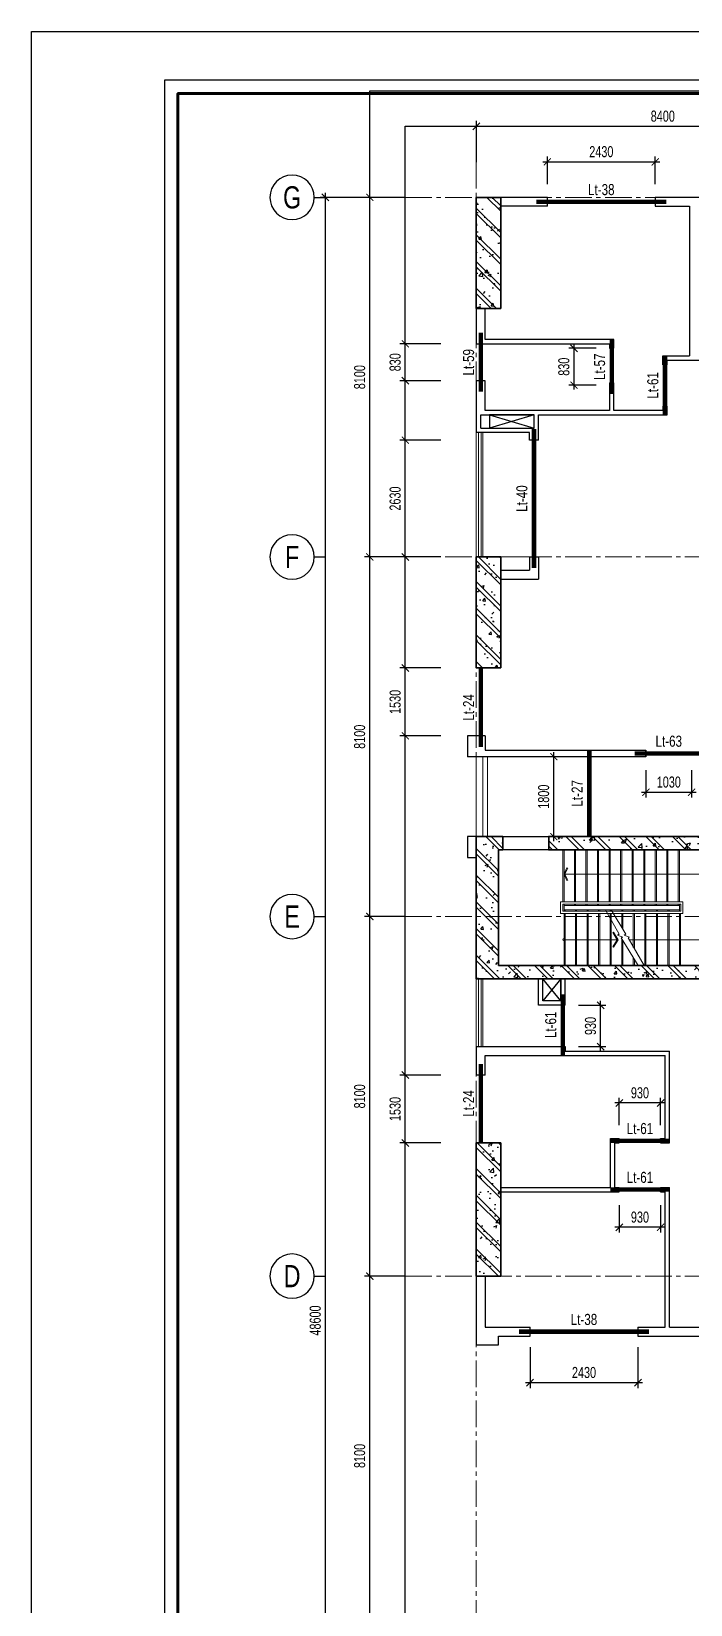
# Model space of a CAD drawing. Header units: millimetres. Extents: x 0 to 84100, y 0 to 158663.
# Drawn here: x 0 to 14846, y 63829 to 99263 of the extents above; entities that cross this region are included whole.
import ezdxf
from ezdxf.enums import TextEntityAlignment as Align

# ---------------------------------------------------------------- set-up
doc = ezdxf.new("R2010")
doc.units = ezdxf.units.MM
doc.header["$LTSCALE"] = 800
doc.header["$MEASUREMENT"] = 0
doc.linetypes.add('CENTER2', pattern=[1.125, 0.75, -0.125, 0.125, -0.125])
doc.linetypes.add('DASHED2', pattern=[0.375, 0.25, -0.125])
doc.layers.get('DEFPOINTS').update_dxf_attribs({"color": 87})
for name, color, linetype, lineweight in [('02.CDC.DIM', 1, 'Continuous', 20), ('A-Khuat', 8, 'DASHED2', 13), ('CDC.01.AXIS', 160, 'CENTER2', 13), ('CDC.09.COLUMN', 4, 'Continuous', 35), ('CDC.11.NOTE', 8, 'Continuous', 18)]:
    doc.layers.add(name, color=color, linetype=linetype, lineweight=lineweight)
for name, color, linetype in [('CDC-KHUNGTEN', 9, 'Continuous'), ('CDC.02.DIM', 1, 'Continuous'), ('CDC.03.BORDER', 3, 'Continuous'), ('CDC.06.TEXT', 2, 'Continuous'), ('CDC.10.HATCH', 9, 'Continuous'), ('KCS_LANH_TO', 3, 'Continuous'), ('new bloc sdfasdfk$0$KT-CTN', 3, 'Continuous')]:
    doc.layers.add(name, color=color, linetype=linetype)
doc.layers.add('CDC.15.NOPLOT', color=87, linetype='Continuous', plot=False)
doc.styles.add('BIGTEXT', font='arial.ttf', dxfattribs={"width": 0.8})
doc.styles.add('KCS_SMTEXT', font='arial.ttf', dxfattribs={"width": 0.7})
doc.dimstyles.new('KCS_DIM100', dxfattribs={"dimscale": 100, "dimtxt": 2.5, "dimasz": 1.6, "dimexe": 1.2, "dimexo": 0, "dimgap": 1, "dimtad": 1, "dimdec": 0, "dimzin": 0, "dimdsep": 46, "dimtxsty": 'KCS_SMTEXT', "dimblk": 'ARCHTICK', "dimcen": 0, "dimdle": 1, "dimclrd": 1, "dimclre": 1, "dimclrt": 2, "dimadec": 0, "dimazin": 0, "dimtfac": 1, "dimtdec": 0, "dimtix": 1, "dimtmove": 2, "dimatfit": 3, "dimfxl": 1, "dimtolj": 1, "dimtzin": 0, "dimarcsym": 0})
pattern_1 = [(50, (0, 0), (717.26, -62.752), [75, -825]), (355, (0, 0), (-138.751, 752.192), [60, -660]), (100.4514, (59.8, -5.2), (578.509, 689.44), [63.74, -701.142]), (46.1842, (0, 200), (1067.241, -165.519), [112.5, -1237.5]), (96.6356, (88.9, 186.2), (934.663, 974.118), [95.61, -1051.713]), (351.1842, (0, 200), (934.662, 974.119), [90, -990]), (21, (100, 150), (596.907, -402.619), [75, -825]), (226, (100, 150), (671.882, -365.54), [60, -660]), (71.4514, (149.74, 116.45), (840.223, 322.5305), [63.74, -701.142]), (67.5, (0, 0), (-155.9162, 294.3745), [0, -652, 0, -670, 0, -662.5]), (4.5, (0, 0), (283.351, 380.1032), [0, -382, 0, -637, 0, -252.5]), (327.5, (-223, 0), (533.8224, -22.5549), [0, -250, 0, -780, 0, -1035]), (317.5, (-323, 0), (583.186, 100.105), [0, -325, 0, -518, 0, -735]), (315, (0, 0), (300.5204, 300.5204), []), (315, (0, 122.5), (300.5204, 300.5204), [])]

# ---------------------------------------------------------------- blocks, each defined once
blk = doc.blocks.new('TRUC9-31')
at = {"layer": 'CDC.10.HATCH', "ltscale": 0.5}
h = blk.add_hatch(dxfattribs=at)
h.set_pattern_fill('BETONG', color=256, scale=100, style=0, pattern_type=2)
h.set_pattern_definition(pattern_1)
h.paths.add_polyline_path([(0, 46100), (550, 46100), (550, 48600), (0, 48600)])
h = blk.add_hatch(dxfattribs=at)
h.set_pattern_fill('BETONG', color=256, scale=100, style=0, pattern_type=2)
h.set_pattern_definition(pattern_1)
h.paths.add_polyline_path([(0, 38000), (550, 38000), (550, 40500), (0, 40500), (0, 38986)])
h = blk.add_hatch(dxfattribs=at)
h.set_pattern_fill('BETONG', color=256, scale=100, style=0, pattern_type=2)
h.set_pattern_definition(pattern_1)
h.paths.add_polyline_path([(1630, 33900), (5800, 33900), (5800, 31300), (500, 31300), (500, 33900), (600, 33900), (600, 34200), (0, 34200), (0, 31000), (6100, 31000), (6100, 34200), (1630, 34200)])
h = blk.add_hatch(dxfattribs=at)
h.set_pattern_fill('BETONG', color=256, scale=100, style=0, pattern_type=2)
h.set_pattern_definition(pattern_1)
h.paths.add_polyline_path([(0, 24300), (550, 24300), (550, 27300), (0, 27300), (0, 24786)])
at = {"layer": 'CDC.01.AXIS'}
for p, q in [((0, -1600), (0, 50200)), ((-1600, 48600), (58900, 48600)), ((-1600, 40500), (58900, 40500)), ((-1600, 32400), (58900, 32400)), ((-1600, 24300), (58900, 24300))]:
    blk.add_line(p, q, dxfattribs=at)
at = {"layer": 'CDC.03.BORDER'}
for p, q in [((600, 34200), (1630, 34200)), ((1630, 33900), (600, 33900))]:
    blk.add_line(p, q, dxfattribs=at)
at = {"layer": 'CDC.09.COLUMN'}
for points in [[(550, 46100), (550, 48600), (0, 48600), (0, 46100)], [(550, 38000), (550, 40500), (0, 40500), (0, 38000)], [(600, 33900), (600, 34200), (0, 34200), (0, 31000), (6100, 31000), (6100, 34200), (1630, 34200), (1630, 33900), (5800, 33900), (5800, 31300), (500, 31300), (500, 33900)], [(550, 24300), (550, 27300), (0, 27300), (0, 24300)]]:
    blk.add_lwpolyline(points, close=True, dxfattribs=at)
blk = doc.blocks.new('THANG N1')
at = {"layer": 'A-Khuat', "ltscale": 200}
for p, q in [((-3650, 2600), (-3650, 1430)), ((-3390, 2600), (-3390, 1430)), ((-3130, 2600), (-3130, 1430)), ((-2870, 2600), (-2870, 1430)), ((-2610, 2600), (-2610, 1430)), ((-2350, 2600), (-2350, 1430)), ((-2090, 2600), (-2090, 1430)), ((-1830, 2600), (-1830, 1430)), ((-1570, 2600), (-1570, 1430)), ((-1310, 2600), (-1310, 1430)), ((-1050, 2600), (-1050, 1430)), ((-1050, 2600), (200, 2600)), ((200, 2600), (200, 0)), ((-3600, 1220), (-3600, 1250)), ((-3600, 1220), (-3600, 1250)), ((-3600, 0), (-3600, 1170)), ((-3390, 1380), (-3390, 1350)), ((-3340, 1220), (-3340, 1250)), ((-3340, 0), (-3340, 1170)), ((-3130, 1380), (-3130, 1350)), ((-3080, 1220), (-3080, 1250)), ((-3080, 0), (-3080, 1170)), ((-2870, 1380), (-2870, 1350)), ((-2820, 1220), (-2820, 1250)), ((-2820, 0), (-2820, 1170)), ((-2610, 1380), (-2610, 1350)), ((-2560, 1220), (-2560, 1250)), ((-2560, 0), (-2560, 1170)), ((-2350, 1380), (-2350, 1350)), ((-2300, 1220), (-2300, 1250)), ((-2300, 814), (-2300, 1170)), ((-2090, 1380), (-2090, 1350)), ((-2040, 1220), (-2040, 1250)), ((-2040, 368), (-2040, 1170)), ((-1830, 1380), (-1830, 1350)), ((-1780, 1220), (-1780, 1250)), ((-1780, 0), (-1780, 1170)), ((-1570, 1380), (-1570, 1350)), ((-1520, 1220), (-1520, 1250)), ((-1520, 0), (-1520, 1170)), ((-1310, 1380), (-1310, 1350)), ((-1260, 1220), (-1260, 1250)), ((-1260, 0), (-1260, 1170)), ((-1050, 1380), (-1050, 1350)), ((-1050, 1380), (-1050, 1350)), ((-1000, 0), (-1000, 1170)), ((-2300, 0), (-2300, 565)), ((-2040, 0), (-2040, 135)), ((-1000, 0), (200, 0))]:
    blk.add_line(p, q, dxfattribs=at)
at = {"layer": 'CDC.11.NOTE', "ltscale": 2}
for p, q in [((-3625, 2600), (-3625, 1430)), ((-3365, 2600), (-3365, 1430)), ((-3105, 2600), (-3105, 1430)), ((-2845, 2600), (-2845, 1430)), ((-2585, 2600), (-2585, 1430)), ((-2325, 2600), (-2325, 1430)), ((-2065, 2600), (-2065, 1430)), ((-1805, 2600), (-1805, 1430)), ((-1545, 2600), (-1545, 1430)), ((-1285, 2600), (-1285, 1430)), ((-1025, 2600), (-1025, 1430)), ((-3625, 1380), (-3625, 1350)), ((-3625, 1220), (-3625, 1250)), ((-3625, 0), (-3625, 1170)), ((-3365, 1380), (-3365, 1350)), ((-3365, 1220), (-3365, 1250)), ((-3365, 0), (-3365, 1170)), ((-3105, 1380), (-3105, 1350)), ((-3105, 1220), (-3105, 1250)), ((-3105, 0), (-3105, 1170)), ((-2845, 1380), (-2845, 1350)), ((-2845, 1220), (-2845, 1250)), ((-2845, 0), (-2845, 1170)), ((-2585, 1380), (-2585, 1350)), ((-2585, 1220), (-2585, 1250)), ((-2585, 0), (-2585, 1170)), ((-2325, 1380), (-2325, 1350)), ((-2325, 1220), (-2325, 1250)), ((-2325, 856), (-2325, 1170)), ((-2065, 1380), (-2065, 1350)), ((-2065, 1220), (-2065, 1250)), ((-2065, 406), (-2065, 1170)), ((-1805, 1380), (-1805, 1350)), ((-1805, 1220), (-1805, 1250)), ((-1805, 0), (-1805, 1170)), ((-1545, 1380), (-1545, 1350)), ((-1545, 1220), (-1545, 1250)), ((-1545, 0), (-1545, 1170)), ((-1285, 1380), (-1285, 1350)), ((-1285, 1220), (-1285, 1250)), ((-1285, 0), (-1285, 1170)), ((-1025, 1380), (-1025, 1350)), ((-1025, 1380), (-1025, 1350)), ((-1025, 1220), (-1025, 1250)), ((-1025, 1220), (-1025, 1250)), ((-1025, 0), (-1025, 1170)), ((-2325, 622), (-2325, 645)), ((-2325, 0), (-2325, 603)), ((-2065, 0), (-2065, 174))]:
    blk.add_line(p, q, dxfattribs=at)
at = {"layer": 'CDC.11.NOTE'}
for p, q in [((-945, 1430), (-3705, 1430)), ((-3705, 1170), (-3705, 1430)), ((-945, 1170), (-945, 1430)), ((-945, 1170), (-3705, 1170)), ((-995, 1380), (-3655, 1380)), ((-3655, 1220), (-3655, 1380)), ((-995, 1220), (-3655, 1220)), ((-3625, 1220), (-3625, 1350)), ((-1025, 1350), (-3625, 1350)), ((-1025, 1250), (-3625, 1250)), ((-1025, 1250), (-1025, 1350)), ((-1025, 1250), (-1025, 1350)), ((-995, 1220), (-995, 1380))]:
    blk.add_line(p, q, dxfattribs=at)
for points in [[(-3542, 2188), (-3559, 2196), (-3624, 2053), (-3559, 1910), (-3542, 1918), (-3603, 2053), (-3542, 2188)], [(-2562, 1250), (-2233, 703), (-2270, 681), (-2150, 636), (-2183, 617), (-1820, 0)]]:
    blk.add_lwpolyline(points, dxfattribs=at)
at = {"layer": 'CDC.11.NOTE', "ltscale": 6, "flags": 128}
blk.add_lwpolyline([(-2158, 579), (-452, 579), (-452, 2053), (-3624, 2053)], dxfattribs=at)
at = {"layer": 'CDC.11.NOTE', "ltscale": 2}
for points in [[(-2688, 1250), (-2384, 703), (-2422, 681), (-2301, 636), (-2334, 617), (-1952, 0)], [(-2529, 418), (-2508, 408), (-2406, 579), (-2508, 751), (-2529, 741), (-2431, 579), (-2529, 418)], [(-3625, 579), (-2406, 579)]]:
    blk.add_lwpolyline(points, dxfattribs=at)
at = {"layer": 'CDC.11.NOTE', "ltscale": 2, "flags": 128}
blk.add_lwpolyline([(-3600, 579, -1), (-3650, 579, -1)], format="xyb", close=True, dxfattribs=at)
blk = doc.blocks.new('_ArchTick')
at = {"color": 0, "linetype": 'ByBlock', "const_width": 0.15}
blk.add_lwpolyline([(-0.5, -0.5), (0.5, 0.5)], dxfattribs=at)
blk = doc.blocks.new('*D50')
at = {"layer": 'CDC.02.DIM', "color": 1, "lineweight": -2, "transparency": 16777216}
for p, q in [((9221, 92226), (8301, 92226)), ((8421, 91296), (8421, 92326)), ((9221, 91396), (8301, 91396))]:
    blk.add_line(p, q, dxfattribs=at)
at = {"layer": 'DEFPOINTS', "color": 0, "transparency": 16777216}
for p in [(8421, 92226), (9221, 92226), (9221, 91396)]:
    blk.add_point(p, dxfattribs=at)
at = {"layer": 'CDC.02.DIM', "color": 1, "lineweight": -2, "transparency": 16777216, "xscale": 160, "yscale": 160, "zscale": 160}
for p, rotation in [((8421, 92226), 90), ((8421, 91396), 270)]:
    blk.add_blockref('_ArchTick', p, dxfattribs=dict(at, rotation=rotation))
at = {"layer": 'CDC.02.DIM', "color": 2, "transparency": 16777216, "insert": (8193, 91811), "char_height": 250, "attachment_point": 5, "rotation": 90, "style": 'KCS_SMTEXT'}
blk.add_mtext('\\A1;830', dxfattribs=at)
blk = doc.blocks.new('*D51')
at = {"layer": 'CDC.02.DIM', "color": 1, "lineweight": -2, "transparency": 16777216}
for p, q in [((9221, 90056), (8301, 90056)), ((8421, 87326), (8421, 90156)), ((9221, 87426), (8301, 87426))]:
    blk.add_line(p, q, dxfattribs=at)
at = {"layer": 'DEFPOINTS', "color": 0, "transparency": 16777216}
for p in [(8421, 90056), (9221, 90056), (9221, 87426)]:
    blk.add_point(p, dxfattribs=at)
at = {"layer": 'CDC.02.DIM', "color": 1, "lineweight": -2, "transparency": 16777216, "xscale": 160, "yscale": 160, "zscale": 160}
for p, rotation in [((8421, 90056), 90), ((8421, 87426), 270)]:
    blk.add_blockref('_ArchTick', p, dxfattribs=dict(at, rotation=rotation))
at = {"layer": 'CDC.02.DIM', "color": 2, "transparency": 16777216, "insert": (8193, 88741), "char_height": 250, "attachment_point": 5, "rotation": 90, "style": 'KCS_SMTEXT'}
blk.add_mtext('\\A1;2630', dxfattribs=at)
blk = doc.blocks.new('*D52')
at = {"layer": 'CDC.02.DIM', "color": 1, "lineweight": -2, "transparency": 16777216}
for p, q in [((9221, 84926), (8301, 84926)), ((8421, 83296), (8421, 85026)), ((9221, 83396), (8301, 83396))]:
    blk.add_line(p, q, dxfattribs=at)
at = {"layer": 'DEFPOINTS', "color": 0, "transparency": 16777216}
for p in [(8421, 84926), (9221, 84926), (9221, 83396)]:
    blk.add_point(p, dxfattribs=at)
at = {"layer": 'CDC.02.DIM', "color": 1, "lineweight": -2, "transparency": 16777216, "xscale": 160, "yscale": 160, "zscale": 160}
for p, rotation in [((8421, 84926), 90), ((8421, 83396), 270)]:
    blk.add_blockref('_ArchTick', p, dxfattribs=dict(at, rotation=rotation))
at = {"layer": 'CDC.02.DIM', "color": 2, "transparency": 16777216, "insert": (8193, 84161), "char_height": 250, "attachment_point": 5, "rotation": 90, "style": 'KCS_SMTEXT'}
blk.add_mtext('\\A1;1530', dxfattribs=at)
blk = doc.blocks.new('*D53')
at = {"layer": 'CDC.02.DIM', "color": 1, "lineweight": -2, "transparency": 16777216}
for p, q in [((12221, 91196), (12221, 92226)), ((12721, 92126), (12101, 92126)), ((12721, 91296), (12101, 91296))]:
    blk.add_line(p, q, dxfattribs=at)
at = {"layer": 'DEFPOINTS', "color": 0, "transparency": 16777216}
for p in [(12221, 92126), (12721, 92126), (12721, 91296)]:
    blk.add_point(p, dxfattribs=at)
at = {"layer": 'CDC.02.DIM', "color": 1, "lineweight": -2, "transparency": 16777216, "xscale": 160, "yscale": 160, "zscale": 160}
for p, rotation in [((12221, 92126), 90), ((12221, 91296), 270)]:
    blk.add_blockref('_ArchTick', p, dxfattribs=dict(at, rotation=rotation))
at = {"layer": 'CDC.02.DIM', "color": 2, "transparency": 16777216, "insert": (11993, 91711), "char_height": 250, "attachment_point": 5, "rotation": 90, "style": 'KCS_SMTEXT'}
blk.add_mtext('\\A1;830', dxfattribs=at)
blk = doc.blocks.new('*D56')
at = {"layer": 'CDC.02.DIM', "color": 1, "lineweight": -2, "transparency": 16777216}
for p, q in [((11621, 95826), (11621, 96446)), ((14051, 95826), (14051, 96446)), ((11521, 96326), (14151, 96326))]:
    blk.add_line(p, q, dxfattribs=at)
at = {"layer": 'DEFPOINTS', "color": 0, "transparency": 16777216}
for p in [(14051, 96326), (11621, 95826), (14051, 95826)]:
    blk.add_point(p, dxfattribs=at)
at = {"layer": 'CDC.02.DIM', "color": 1, "lineweight": -2, "transparency": 16777216, "xscale": 160, "yscale": 160, "zscale": 160, "rotation": 180}
blk.add_blockref('_ArchTick', (11621, 96326), dxfattribs=at)
at = {"layer": 'CDC.02.DIM', "color": 1, "lineweight": -2, "transparency": 16777216, "xscale": 160, "yscale": 160, "zscale": 160}
blk.add_blockref('_ArchTick', (14051, 96326), dxfattribs=at)
at = {"layer": 'CDC.02.DIM', "color": 2, "transparency": 16777216, "insert": (12836, 96554), "char_height": 250, "attachment_point": 5, "style": 'KCS_SMTEXT'}
blk.add_mtext('\\A1;2430', dxfattribs=at)
blk = doc.blocks.new('*D61')
at = {"layer": 'CDC.02.DIM', "color": 1, "lineweight": -2, "transparency": 16777216}
for p, q in [((13841, 82626), (13841, 82006)), ((14871, 82626), (14871, 82006)), ((13741, 82126), (14971, 82126))]:
    blk.add_line(p, q, dxfattribs=at)
at = {"layer": 'DEFPOINTS', "color": 0, "transparency": 16777216}
for p in [(13841, 82626), (14871, 82626), (14871, 82126)]:
    blk.add_point(p, dxfattribs=at)
at = {"layer": 'CDC.02.DIM', "color": 1, "lineweight": -2, "transparency": 16777216, "xscale": 160, "yscale": 160, "zscale": 160, "rotation": 180}
blk.add_blockref('_ArchTick', (13841, 82126), dxfattribs=at)
at = {"layer": 'CDC.02.DIM', "color": 1, "lineweight": -2, "transparency": 16777216, "xscale": 160, "yscale": 160, "zscale": 160}
blk.add_blockref('_ArchTick', (14871, 82126), dxfattribs=at)
at = {"layer": 'CDC.02.DIM', "color": 2, "transparency": 16777216, "insert": (14356, 82354), "char_height": 250, "attachment_point": 5, "style": 'KCS_SMTEXT'}
blk.add_mtext('\\A1;1030', dxfattribs=at)
blk = doc.blocks.new('new bloc sdfasdfk$0$ktn tang can ho')
at = {"layer": 'new bloc sdfasdfk$0$KT-CTN'}
for p, q in [((-15200, 35600), (-16200, 35300)), ((-16200, 35600), (-15200, 35300)), ((-14600, 22900), (-15000, 22400)), ((-14600, 22400), (-15000, 22900))]:
    blk.add_line(p, q, dxfattribs=at)
for points in [[(-16200, 35600), (-16200, 35300), (-15200, 35300), (-15200, 35600)], [(-14600, 22400), (-15000, 22400), (-15000, 22900), (-14600, 22900)]]:
    blk.add_lwpolyline(points, close=True, dxfattribs=at)
blk = doc.blocks.new('*D72')
at = {"layer": 'CDC.02.DIM', "color": 1, "lineweight": -2, "ltscale": 0.5, "transparency": 16777216}
for p, q in [((9921, 97126), (18521, 97126)), ((10021, 96322), (10021, 97246)), ((18421, 96322), (18421, 97246))]:
    blk.add_line(p, q, dxfattribs=at)
at = {"layer": 'DEFPOINTS', "color": 0, "ltscale": 0.5, "transparency": 16777216}
for p in [(18421, 97126), (10021, 96322), (18421, 96322)]:
    blk.add_point(p, dxfattribs=at)
at = {"layer": 'CDC.02.DIM', "color": 1, "lineweight": -2, "ltscale": 0.5, "transparency": 16777216, "xscale": 160, "yscale": 160, "zscale": 160, "rotation": 180}
blk.add_blockref('_ArchTick', (10021, 97126), dxfattribs=at)
at = {"layer": 'CDC.02.DIM', "color": 1, "lineweight": -2, "ltscale": 0.5, "transparency": 16777216, "xscale": 160, "yscale": 160, "zscale": 160}
blk.add_blockref('_ArchTick', (18421, 97126), dxfattribs=at)
at = {"layer": 'CDC.02.DIM', "color": 2, "ltscale": 0.5, "transparency": 16777216, "insert": (14221, 97354), "char_height": 250, "attachment_point": 5, "style": 'KCS_SMTEXT'}
blk.add_mtext('\\A1;8400', dxfattribs=at)
blk = doc.blocks.new('*D94')
at = {"layer": 'CDC.02.DIM', "color": 1, "lineweight": -2, "ltscale": 0.5, "transparency": 16777216}
for p, q in [((8421, 71226), (7501, 71226)), ((7621, 63026), (7621, 71326)), ((8421, 63126), (7501, 63126))]:
    blk.add_line(p, q, dxfattribs=at)
at = {"layer": 'DEFPOINTS', "color": 0, "ltscale": 0.5, "transparency": 16777216}
for p in [(7621, 71226), (8421, 71226), (8421, 63126)]:
    blk.add_point(p, dxfattribs=at)
at = {"layer": 'CDC.02.DIM', "color": 1, "lineweight": -2, "ltscale": 0.5, "transparency": 16777216, "xscale": 160, "yscale": 160, "zscale": 160}
for p, rotation in [((7621, 71226), 90), ((7621, 63126), 270)]:
    blk.add_blockref('_ArchTick', p, dxfattribs=dict(at, rotation=rotation))
at = {"layer": 'CDC.02.DIM', "color": 2, "ltscale": 0.5, "transparency": 16777216, "insert": (7393, 67176), "char_height": 250, "attachment_point": 5, "rotation": 90, "style": 'KCS_SMTEXT'}
blk.add_mtext('\\A1;8100', dxfattribs=at)
blk = doc.blocks.new('*D95')
at = {"layer": 'CDC.02.DIM', "color": 1, "lineweight": -2, "ltscale": 0.5, "transparency": 16777216}
for p, q in [((7621, 71126), (7621, 79426)), ((8421, 79326), (7501, 79326)), ((8421, 71226), (7501, 71226))]:
    blk.add_line(p, q, dxfattribs=at)
at = {"layer": 'DEFPOINTS', "color": 0, "ltscale": 0.5, "transparency": 16777216}
for p in [(7621, 79326), (8421, 79326), (8421, 71226)]:
    blk.add_point(p, dxfattribs=at)
at = {"layer": 'CDC.02.DIM', "color": 1, "lineweight": -2, "ltscale": 0.5, "transparency": 16777216, "xscale": 160, "yscale": 160, "zscale": 160}
for p, rotation in [((7621, 79326), 90), ((7621, 71226), 270)]:
    blk.add_blockref('_ArchTick', p, dxfattribs=dict(at, rotation=rotation))
at = {"layer": 'CDC.02.DIM', "color": 2, "ltscale": 0.5, "transparency": 16777216, "insert": (7393, 75276), "char_height": 250, "attachment_point": 5, "rotation": 90, "style": 'KCS_SMTEXT'}
blk.add_mtext('\\A1;8100', dxfattribs=at)
blk = doc.blocks.new('*D96')
at = {"layer": 'CDC.02.DIM', "color": 1, "lineweight": -2, "ltscale": 0.5, "transparency": 16777216}
for p, q in [((7621, 79226), (7621, 87526)), ((8421, 87426), (7501, 87426)), ((8421, 79326), (7501, 79326))]:
    blk.add_line(p, q, dxfattribs=at)
at = {"layer": 'DEFPOINTS', "color": 0, "ltscale": 0.5, "transparency": 16777216}
for p in [(7621, 87426), (8421, 87426), (8421, 79326)]:
    blk.add_point(p, dxfattribs=at)
at = {"layer": 'CDC.02.DIM', "color": 1, "lineweight": -2, "ltscale": 0.5, "transparency": 16777216, "xscale": 160, "yscale": 160, "zscale": 160}
for p, rotation in [((7621, 87426), 90), ((7621, 79326), 270)]:
    blk.add_blockref('_ArchTick', p, dxfattribs=dict(at, rotation=rotation))
at = {"layer": 'CDC.02.DIM', "color": 2, "ltscale": 0.5, "transparency": 16777216, "insert": (7393, 83376), "char_height": 250, "attachment_point": 5, "rotation": 90, "style": 'KCS_SMTEXT'}
blk.add_mtext('\\A1;8100', dxfattribs=at)
blk = doc.blocks.new('*D97')
at = {"layer": 'CDC.02.DIM', "color": 1, "lineweight": -2, "ltscale": 0.5, "transparency": 16777216}
for p, q in [((8421, 95526), (7501, 95526)), ((7621, 87326), (7621, 95626)), ((8421, 87426), (7501, 87426))]:
    blk.add_line(p, q, dxfattribs=at)
at = {"layer": 'DEFPOINTS', "color": 0, "ltscale": 0.5, "transparency": 16777216}
for p in [(7621, 95526), (8421, 95526), (8421, 87426)]:
    blk.add_point(p, dxfattribs=at)
at = {"layer": 'CDC.02.DIM', "color": 1, "lineweight": -2, "ltscale": 0.5, "transparency": 16777216, "xscale": 160, "yscale": 160, "zscale": 160}
for p, rotation in [((7621, 95526), 90), ((7621, 87426), 270)]:
    blk.add_blockref('_ArchTick', p, dxfattribs=dict(at, rotation=rotation))
at = {"layer": 'CDC.02.DIM', "color": 2, "ltscale": 0.5, "transparency": 16777216, "insert": (7393, 91476), "char_height": 250, "attachment_point": 5, "rotation": 90, "style": 'KCS_SMTEXT'}
blk.add_mtext('\\A1;8100', dxfattribs=at)
blk = doc.blocks.new('*D99')
at = {"layer": 'CDC.02.DIM', "color": 1, "lineweight": -2, "ltscale": 0.5, "transparency": 16777216}
for p, q in [((8421, 95526), (6501, 95526)), ((6621, 46826), (6621, 95626)), ((8421, 46926), (6501, 46926))]:
    blk.add_line(p, q, dxfattribs=at)
at = {"layer": 'DEFPOINTS', "color": 0, "ltscale": 0.5, "transparency": 16777216}
for p in [(6621, 95526), (8421, 95526), (8421, 46926)]:
    blk.add_point(p, dxfattribs=at)
at = {"layer": 'CDC.02.DIM', "color": 1, "lineweight": -2, "ltscale": 0.5, "transparency": 16777216, "xscale": 160, "yscale": 160, "zscale": 160}
for p, rotation in [((6621, 95526), 90), ((6621, 46926), 270)]:
    blk.add_blockref('_ArchTick', p, dxfattribs=dict(at, rotation=rotation))
at = {"layer": 'CDC.02.DIM', "color": 2, "ltscale": 0.5, "transparency": 16777216, "insert": (6393, 70226), "char_height": 250, "attachment_point": 5, "rotation": 90, "style": 'KCS_SMTEXT'}
blk.add_mtext('\\A1;48600', dxfattribs=at)
blk = doc.blocks.new('*D225')
at = {"layer": 'CDC.02.DIM', "color": 1, "lineweight": -2, "ltscale": 0.5, "transparency": 16777216}
for p, q in [((11231, 69626), (11231, 68706)), ((13661, 69626), (13661, 68706)), ((13761, 68826), (11131, 68826))]:
    blk.add_line(p, q, dxfattribs=at)
at = {"layer": 'DEFPOINTS', "color": 0, "ltscale": 0.5, "transparency": 16777216}
for p in [(11231, 69626), (13661, 69626), (11231, 68826)]:
    blk.add_point(p, dxfattribs=at)
at = {"layer": 'CDC.02.DIM', "color": 1, "lineweight": -2, "ltscale": 0.5, "transparency": 16777216, "xscale": 160, "yscale": 160, "zscale": 160, "rotation": 180}
blk.add_blockref('_ArchTick', (11231, 68826), dxfattribs=at)
at = {"layer": 'CDC.02.DIM', "color": 1, "lineweight": -2, "ltscale": 0.5, "transparency": 16777216, "xscale": 160, "yscale": 160, "zscale": 160}
blk.add_blockref('_ArchTick', (13661, 68826), dxfattribs=at)
at = {"layer": 'CDC.02.DIM', "color": 2, "ltscale": 0.5, "transparency": 16777216, "insert": (12446, 69054), "char_height": 250, "attachment_point": 5, "style": 'KCS_SMTEXT'}
blk.add_mtext('\\A1;2430', dxfattribs=at)
blk = doc.blocks.new('*D226')
at = {"layer": 'CDC.02.DIM', "color": 1, "lineweight": -2, "transparency": 16777216}
for p, q in [((8421, 74126), (8421, 75856)), ((9221, 75756), (8301, 75756)), ((9221, 74226), (8301, 74226))]:
    blk.add_line(p, q, dxfattribs=at)
at = {"layer": 'DEFPOINTS', "color": 0, "transparency": 16777216}
for p in [(8421, 75756), (9221, 75756), (9221, 74226)]:
    blk.add_point(p, dxfattribs=at)
at = {"layer": 'CDC.02.DIM', "color": 1, "lineweight": -2, "transparency": 16777216, "xscale": 160, "yscale": 160, "zscale": 160}
for p, rotation in [((8421, 75756), 90), ((8421, 74226), 270)]:
    blk.add_blockref('_ArchTick', p, dxfattribs=dict(at, rotation=rotation))
at = {"layer": 'CDC.02.DIM', "color": 2, "transparency": 16777216, "insert": (8193, 74991), "char_height": 250, "attachment_point": 5, "rotation": 90, "style": 'KCS_SMTEXT'}
blk.add_mtext('\\A1;1530', dxfattribs=at)
blk = doc.blocks.new('*D227')
at = {"layer": 'CDC.02.DIM', "color": 1, "lineweight": -2, "transparency": 16777216}
for p, q in [((12321, 77326), (12941, 77326)), ((12821, 76296), (12821, 77426)), ((12321, 76396), (12941, 76396))]:
    blk.add_line(p, q, dxfattribs=at)
at = {"layer": 'DEFPOINTS', "color": 0, "transparency": 16777216}
for p in [(12321, 77326), (12821, 77326), (12321, 76396)]:
    blk.add_point(p, dxfattribs=at)
at = {"layer": 'CDC.02.DIM', "color": 1, "lineweight": -2, "transparency": 16777216, "xscale": 160, "yscale": 160, "zscale": 160}
for p, rotation in [((12821, 77326), 90), ((12821, 76396), 270)]:
    blk.add_blockref('_ArchTick', p, dxfattribs=dict(at, rotation=rotation))
at = {"layer": 'CDC.02.DIM', "color": 2, "transparency": 16777216, "insert": (12593, 76861), "char_height": 250, "attachment_point": 5, "rotation": 90, "style": 'KCS_SMTEXT'}
blk.add_mtext('\\A1;930', dxfattribs=at)
blk = doc.blocks.new('*D228')
at = {"layer": 'CDC.02.DIM', "color": 1, "lineweight": -2, "transparency": 16777216}
for p, q in [((14271, 75126), (13141, 75126)), ((13241, 74626), (13241, 75246)), ((14171, 74626), (14171, 75246))]:
    blk.add_line(p, q, dxfattribs=at)
at = {"layer": 'DEFPOINTS', "color": 0, "transparency": 16777216}
for p in [(13241, 75126), (13241, 74626), (14171, 74626)]:
    blk.add_point(p, dxfattribs=at)
at = {"layer": 'CDC.02.DIM', "color": 1, "lineweight": -2, "transparency": 16777216, "xscale": 160, "yscale": 160, "zscale": 160, "rotation": 180}
blk.add_blockref('_ArchTick', (13241, 75126), dxfattribs=at)
at = {"layer": 'CDC.02.DIM', "color": 1, "lineweight": -2, "transparency": 16777216, "xscale": 160, "yscale": 160, "zscale": 160}
blk.add_blockref('_ArchTick', (14171, 75126), dxfattribs=at)
at = {"layer": 'CDC.02.DIM', "color": 2, "transparency": 16777216, "insert": (13706, 75354), "char_height": 250, "attachment_point": 5, "style": 'KCS_SMTEXT'}
blk.add_mtext('\\A1;930', dxfattribs=at)
blk = doc.blocks.new('*D229')
at = {"layer": 'CDC.02.DIM', "color": 1, "lineweight": -2, "transparency": 16777216}
for p, q in [((13241, 72826), (13241, 72206)), ((14171, 72826), (14171, 72206)), ((14271, 72326), (13141, 72326))]:
    blk.add_line(p, q, dxfattribs=at)
at = {"layer": 'DEFPOINTS', "color": 0, "transparency": 16777216}
for p in [(13241, 72826), (14171, 72826), (13241, 72326)]:
    blk.add_point(p, dxfattribs=at)
at = {"layer": 'CDC.02.DIM', "color": 1, "lineweight": -2, "transparency": 16777216, "xscale": 160, "yscale": 160, "zscale": 160, "rotation": 180}
blk.add_blockref('_ArchTick', (13241, 72326), dxfattribs=at)
at = {"layer": 'CDC.02.DIM', "color": 1, "lineweight": -2, "transparency": 16777216, "xscale": 160, "yscale": 160, "zscale": 160}
blk.add_blockref('_ArchTick', (14171, 72326), dxfattribs=at)
at = {"layer": 'CDC.02.DIM', "color": 2, "transparency": 16777216, "insert": (13706, 72554), "char_height": 250, "attachment_point": 5, "style": 'KCS_SMTEXT'}
blk.add_mtext('\\A1;930', dxfattribs=at)
blk = doc.blocks.new('*D258')
at = {"layer": 'CDC.02.DIM', "color": 1, "lineweight": -2, "transparency": 16777216}
for p, q in [((12266, 82926), (11646, 82926)), ((11766, 81026), (11766, 83026)), ((12266, 81126), (11646, 81126))]:
    blk.add_line(p, q, dxfattribs=at)
at = {"layer": 'DEFPOINTS', "color": 0, "transparency": 16777216}
for p in [(11766, 82926), (12266, 82926), (12266, 81126)]:
    blk.add_point(p, dxfattribs=at)
at = {"layer": 'CDC.02.DIM', "color": 1, "lineweight": -2, "transparency": 16777216, "xscale": 160, "yscale": 160, "zscale": 160}
for p, rotation in [((11766, 82926), 90), ((11766, 81126), 270)]:
    blk.add_blockref('_ArchTick', p, dxfattribs=dict(at, rotation=rotation))
at = {"layer": 'CDC.02.DIM', "color": 2, "transparency": 16777216, "insert": (11538, 82026), "char_height": 250, "attachment_point": 5, "rotation": 90, "style": 'KCS_SMTEXT'}
blk.add_mtext('\\A1;1800', dxfattribs=at)
blk = doc.blocks.new('_Axis name')
at = {"layer": 'CDC.02.DIM'}
blk.add_line((0, 2.5), (0, 0), dxfattribs=at)
blk.add_circle((0, 7.5), 5, dxfattribs=at)
at = {"layer": 'CDC.02.DIM', "style": 'BIGTEXT', "width": 0.75}
blk.add_attdef('.', text='', height=5, dxfattribs=at).set_placement((0, 7.5), align=Align.MIDDLE)
blk = doc.blocks.new('Khung tên chuẩn')
at = {"layer": 'CDC-KHUNGTEN', "color": 8}
blk.add_lwpolyline([(75096, 1100), (83000, 1100), (83000, 58300), (3000, 58300), (3000, 1100), (75096, 1100)], dxfattribs=at)
at = {"layer": 'CDC-KHUNGTEN', "color": 255, "lineweight": 60}
blk.add_lwpolyline([(74900, 1400), (74900, 58000), (3300, 58000), (3300, 1400), (74900, 1400)], close=True, dxfattribs=at)
at = {"layer": 'DEFPOINTS', "color": 1, "ltscale": 0.2}
blk.add_lwpolyline([(0, 0), (0, 59400), (84100, 59400), (84100, 0), (0, 0)], close=True, dxfattribs=at)

msp = doc.modelspace()

# ---------------------------------------------------------------- linework, layer by layer
at = {"layer": 'CDC.03.BORDER'}
for p, q in [((11620.7, 95526.1), (10570.7, 95526.1)), ((10570.7, 95526.1), (10570.7, 95326.1)), ((11620.7, 95326.1), (10570.7, 95326.1)), ((11620.7, 95326.1), (11620.7, 95526.1)), ((15270.7, 95526.1), (14050.7, 95526.1)), ((14050.7, 95526.1), (14050.7, 95326.1)), ((14050.7, 95326.1), (14820.7, 95326.1)), ((14820.7, 95326.1), (14820.7, 91956.1)), ((10020.7, 93026.1), (10020.7, 92226.1)), ((10220.7, 93026.1), (10020.7, 93026.1)), ((10220.7, 92326.1), (10220.7, 93026.1)), ((10020.7, 92226.1), (10220.7, 92226.1)), ((13120.7, 92326.1), (10220.7, 92326.1)), ((10220.7, 92226.1), (13020.7, 92226.1)), ((13020.7, 92226.1), (13020.7, 92126.1)), ((13120.7, 92126.1), (13120.7, 92326.1)), ((13020.7, 92126.1), (13120.7, 92126.1)), ((14220.7, 91756.1), (14220.7, 91956.1)), ((14220.7, 91956.1), (14820.7, 91956.1)), ((14320.7, 91756.1), (14320.7, 91856.1)), ((14320.7, 91856.1), (15320.7, 91856.1)), ((14320.7, 91756.1), (14220.7, 91756.1)), ((10220.7, 91396.1), (10020.7, 91396.1)), ((10020.7, 91396.1), (10020.7, 90226.1)), ((10220.7, 90726.1), (10220.7, 91396.1)), ((13020.7, 91346.1), (13020.7, 90726.1)), ((13020.7, 91346.1), (13120.7, 91346.1)), ((13120.7, 90726.1), (13120.7, 91346.1)), ((13020.7, 90726.1), (10220.7, 90726.1)), ((14220.7, 90726.1), (13120.7, 90726.1)), ((14220.7, 90826.1), (14220.7, 90726.1)), ((14320.7, 90826.1), (14220.7, 90826.1)), ((14320.7, 90626.1), (14320.7, 90826.1)), ((10120.7, 90626.1), (11320.6, 90626.1)), ((10120.7, 90326.1), (10120.7, 90626.1)), ((11320.6, 90326.1), (11320.6, 90626.1)), ((11420.6, 90626.1), (14320.7, 90626.1)), ((11420.6, 90056.1), (11420.6, 90626.1)), ((11220.6, 90226.1), (10020.7, 90226.1)), ((10120.7, 90326.1), (11320.6, 90326.1)), ((11220.6, 90056.1), (11220.6, 90226.1)), ((11420.6, 90056.1), (11220.6, 90056.1)), ((11220.6, 87426.1), (11420.6, 87426.1)), ((11220.6, 87426.1), (11220.6, 87126.1)), ((11420.6, 87426.1), (11420.6, 86926.1)), ((10570.7, 87126.1), (11220.6, 87126.1)), ((10570.7, 86926.1), (11420.6, 86926.1)), ((9820.7, 83396.1), (9820.7, 82926.1)), ((10220.7, 83396.1), (9820.7, 83396.1)), ((10220.7, 83396.1), (10220.7, 83076.1)), ((13840.7, 82926.1), (9820.7, 82926.1)), ((10220.7, 83076.1), (13840.7, 83076.1)), ((13840.7, 83076.1), (13840.7, 82926.1)), ((13840.7, 82926.1), (13840.7, 83076.1)), ((11420.7, 77326.1), (11420.7, 77926.1)), ((11520.7, 77426.1), (11520.7, 77926.1)), ((11920.7, 77426.1), (11920.7, 77926.1)), ((12020.7, 77326.1), (12020.7, 77926.1)), ((12020.7, 77326.1), (11420.7, 77326.1)), ((11920.7, 77426.1), (11520.7, 77426.1)), ((10020.7, 76396.1), (12020.7, 76396.1)), ((10020.7, 76396.1), (10020.7, 75756.1)), ((10220.7, 76196.1), (14270.7, 76196.1)), ((10220.7, 75756.1), (10220.7, 76196.1)), ((12020.7, 76396.1), (12020.7, 76296.1)), ((12020.7, 76296.1), (14370.7, 76296.1)), ((14270.7, 74326.1), (14270.7, 76196.1)), ((14370.7, 74226.1), (14370.7, 76296.1)), ((10220.7, 75756.1), (10020.7, 75756.1)), ((13040.7, 74326.1), (13240.7, 74326.1)), ((13040.7, 73226.1), (13040.7, 74326.1)), ((13140.7, 74226.1), (13240.7, 74226.1)), ((13140.7, 73226.1), (13140.7, 74226.1)), ((13240.7, 74226.1), (13240.7, 74326.1)), ((14170.7, 74326.1), (14270.7, 74326.1)), ((14170.7, 74226.1), (14170.7, 74326.1)), ((14170.7, 74226.1), (14370.7, 74226.1)), ((10570.7, 73226.1), (13040.7, 73226.1)), ((10570.7, 73126.1), (13240.7, 73126.1)), ((13140.7, 73226.1), (13240.7, 73226.1)), ((13240.7, 73126.1), (13240.7, 73226.1)), ((14170.7, 73226.1), (14370.7, 73226.1)), ((14170.7, 73126.1), (14170.7, 73226.1)), ((14170.7, 73126.1), (14270.7, 73126.1)), ((14270.7, 70075.9), (14270.7, 73126.1)), ((14370.7, 70075.9), (14370.7, 73226.1)), ((11230.7, 69875.9), (11230.7, 70075.9)), ((13660.7, 70075.9), (13660.7, 69875.9)), ((13660.7, 69875.9), (15340.7, 69875.9))]:
    msp.add_line(p, q, dxfattribs=at)
for points in [[(10020.7, 81126.1), (9820.7, 81126.1), (9820.7, 80656.1), (10020.7, 80656.1)], [(10020.7, 71226.1), (10020.7, 69676.1), (10520.7, 69676.1), (10520.7, 69876.1)], [(10220.5, 71226.1), (10220.5, 70075.9), (11230.7, 70075.9)], [(10520.7, 69876.1), (11230.7, 69876.1)], [(13660.7, 70075.9), (14270.7, 70075.9)], [(14370.7, 70075.9), (15340.7, 70075.9)]]:
    msp.add_lwpolyline(points, dxfattribs=at)
at = {"layer": 'CDC.11.NOTE'}
for p, q in [((10020.7, 90226.1), (10020.7, 87426.1)), ((10070.7, 90226.1), (10070.7, 87426.1)), ((10130.7, 90226.1), (10130.7, 87426.1)), ((10170.7, 90226.1), (10170.7, 87426.1)), ((10520.7, 87426.1), (11120.7, 87426.1)), ((10020.7, 82926.1), (10020.7, 81126.1)), ((10170.7, 81126.1), (10170.7, 82926.1)), ((10270.7, 81126.1), (10270.7, 82926.1)), ((10020.7, 76396.1), (10020.7, 77926.1)), ((10070.7, 76396.1), (10070.7, 77926.1)), ((10130.7, 76396.1), (10130.7, 77926.1)), ((10170.7, 76396.1), (10170.7, 77926.1))]:
    msp.add_line(p, q, dxfattribs=at)
at = {"layer": 'CDC.15.NOPLOT'}
for points in [[(7620.7, 97926.1), (69720.7, 97926.1), (69720.7, 44526.1), (7620.7, 44526.1)], [(8420.7, 97126.1), (68920.7, 97126.1), (68920.7, 45326.1), (8420.7, 45326.1)]]:
    msp.add_lwpolyline(points, close=True, dxfattribs=at)
at = {"layer": 'KCS_LANH_TO', "color": 7, "const_width": 100}
for points in [[(11370.7, 95426.1), (14300.7, 95426.1)], [(10120.7, 91146.1), (10120.7, 92476.1)], [(11320.6, 90306.1), (11320.6, 87176.1)], [(10120.7, 84926.1), (10120.7, 83146.1)], [(10120.7, 76006.1), (10120.7, 74226.1)], [(10980.7, 69975.9), (13910.7, 69975.9)]]:
    msp.add_lwpolyline(points, dxfattribs=at)
at = {"layer": 'KCS_LANH_TO', "color": 9, "const_width": 100}
for points in [[(13070.7, 92326.1), (13070.7, 91096.1)], [(14270.7, 91956.1), (14270.7, 90626.1)], [(12565.6, 81126.1), (12565.6, 83076.1)], [(11970.7, 77576.1), (11970.7, 76196.1)], [(13040.7, 74276.1), (14370.7, 74276.1)], [(13040.7, 73176.1), (14370.7, 73176.1)]]:
    msp.add_lwpolyline(points, dxfattribs=at)
at = {"layer": 'KCS_LANH_TO', "color": 5, "const_width": 100}
msp.add_lwpolyline([(13590.7, 83001.1), (15120.7, 83001.1)], dxfattribs=at)

# ---------------------------------------------------------------- block references
msp.add_blockref('Khung tên chuẩn', (0, 39862.9))
at = {"layer": '02.CDC.DIM'}
ref = msp.add_blockref('_Axis name', (6620.7, 95526.1), dxfattribs=dict(at, xscale=-100, yscale=100, zscale=100, rotation=90))
ref.add_attrib('.', 'G', dxfattribs={"layer": 'CDC.02.DIM', "height": 500, "style": 'BIGTEXT', "width": 0.75}).set_placement((5870.7, 95526.1), align=Align.MIDDLE)
ref = msp.add_blockref('_Axis name', (6620.7, 87426.1), dxfattribs=dict(at, xscale=-100, yscale=100, zscale=100, rotation=90))
ref.add_attrib('.', 'F', dxfattribs={"layer": 'CDC.02.DIM', "height": 500, "style": 'BIGTEXT', "width": 0.75}).set_placement((5870.7, 87426.1), align=Align.MIDDLE)
ref = msp.add_blockref('_Axis name', (6620.7, 79326.1), dxfattribs=dict(at, xscale=-100, yscale=100, zscale=100, rotation=90))
ref.add_attrib('.', 'E', dxfattribs={"layer": 'CDC.02.DIM', "height": 500, "style": 'BIGTEXT', "width": 0.75}).set_placement((5870.7, 79326.1), align=Align.MIDDLE)
ref = msp.add_blockref('_Axis name', (6620.7, 71226.1), dxfattribs=dict(at, xscale=-100, yscale=100, zscale=100, rotation=90))
ref.add_attrib('.', 'D', dxfattribs={"layer": 'CDC.02.DIM', "height": 500, "style": 'BIGTEXT', "width": 0.75}).set_placement((5870.7, 71226.1), align=Align.MIDDLE)
at = {"layer": 'CDC.11.NOTE'}
for name, p in [('TRUC9-31', (10020.7, 46926.1)), ('THANG N1', (15620.7, 78226.1))]:
    msp.add_blockref(name, p, dxfattribs=at)
at = {"layer": 'new bloc sdfasdfk$0$KT-CTN'}
msp.add_blockref('new bloc sdfasdfk$0$ktn tang can ho', (26520.7, 55026.1), dxfattribs=at)

# ---------------------------------------------------------------- texts
at = {"layer": 'CDC.06.TEXT', "style": 'KCS_SMTEXT', "width": 0.75}
for s, rotation, p in [('Lt-38', 359.99954, (12835.7, 95576.1)), ('Lt-59', 89.99898, (9970.7, 91811.2)), ('Lt-57', 90, (12920.7, 91711.1)), ('Lt-61', 90, (14120.7, 91291.1)), ('Lt-40', 90, (11170.6, 88741.1)), ('Lt-24', 89.99924, (9970.7, 84036.2)), ('Lt-27', 90, (12415.6, 82101.1)), ('Lt-61', 90, (11820.7, 76886.1)), ('Lt-24', 90, (9970.7, 75116.1))]:
    msp.add_text(s, height=250, rotation=rotation, dxfattribs=at).set_placement(p, align=Align.CENTER)
for s, p in [('Lt-63', (14355.7, 83151.1)), ('Lt-61', (13705.7, 74426.1)), ('Lt-61', (13705.7, 73326.1)), ('Lt-38', (12445.7, 70125.9))]:
    msp.add_text(s, height=250, dxfattribs=at).set_placement(p, align=Align.CENTER)

# ---------------------------------------------------------------- dimensions: what is measured, and where the dimension line sits
at = {"layer": 'CDC.02.DIM', "ltscale": 0.5}
dim = msp.add_linear_dim(base=(18420.7, 97126.1), p1=(10020.7, 96322.1), p2=(18420.7, 96322.1), dimstyle='KCS_DIM100', dxfattribs=at)
dim.commit()
dim.dimension.update_dxf_attribs({"geometry": '*D72', "text_midpoint": (14220.7, 97353.8)})
at = {"layer": 'CDC.02.DIM'}
for base, p1, p2, picture, middle in [((14050.7, 96326.1), (11620.7, 95826.1), (14050.7, 95826.1), '*D56', (12835.7, 96553.9)), ((14870.7, 82126.1), (13840.7, 82626.1), (14870.7, 82626.1), '*D61', (14355.7, 82353.9))]:
    dim = msp.add_linear_dim(base=base, p1=p1, p2=p2, dimstyle='KCS_DIM100', dxfattribs=at)
    dim.commit()
    dim.dimension.update_dxf_attribs({"geometry": picture, "text_midpoint": middle})
at = {"layer": 'CDC.02.DIM', "ltscale": 0.5}
dim = msp.add_linear_dim(base=(6620.7, 95526.1), p1=(8420.7, 46926.1), p2=(8420.7, 95526.1), angle=90, dimstyle='KCS_DIM100', dxfattribs=at)
dim.commit()
dim.dimension.update_dxf_attribs({"geometry": '*D99', "text_midpoint": (6393, 70226.1), "dimtype": 160})
for base, p1, p2, angle, picture, middle in [((7620.7, 95526.1), (8420.7, 87426.1), (8420.7, 95526.1), 90, '*D97', (7393, 91476.1)), ((7620.7, 87426.1), (8420.7, 79326.1), (8420.7, 87426.1), 90, '*D96', (7393, 83376.1)), ((7620.7, 79326.1), (8420.7, 71226.1), (8420.7, 79326.1), 90, '*D95', (7393, 75276.1)), ((7620.7, 71226.1), (8420.7, 63126.1), (8420.7, 71226.1), 90, '*D94', (7393, 67176.1)), ((11230.7, 68826.1), (13660.7, 69626.1), (11230.7, 69626.1), 180, '*D225', (12445.7, 69053.9))]:
    dim = msp.add_linear_dim(base=base, p1=p1, p2=p2, angle=angle, dimstyle='KCS_DIM100', dxfattribs=at)
    dim.commit()
    dim.dimension.update_dxf_attribs({"geometry": picture, "text_midpoint": middle})
at = {"layer": 'CDC.02.DIM'}
for base, p1, p2, angle, picture, middle in [((8420.7, 92226.1), (9220.7, 91396.1), (9220.7, 92226.1), 90, '*D50', (8192.9, 91811.1)), ((12220.7, 92126.1), (12720.7, 91296.1), (12720.7, 92126.1), 90, '*D53', (11992.9, 91711.1)), ((8420.7, 90056.1), (9220.7, 87426.1), (9220.7, 90056.1), 90, '*D51', (8192.9, 88741.1)), ((8420.7, 84926.1), (9220.7, 83396.1), (9220.7, 84926.1), 90, '*D52', (8192.9, 84161.1)), ((11765.6, 82926.1), (12265.6, 81126.1), (12265.6, 82926.1), 90, '*D258', (11537.9, 82026.1)), ((12820.7, 77326.1), (12320.7, 76396.1), (12320.7, 77326.1), 90, '*D227', (12592.9, 76861.1)), ((8420.7, 75756.1), (9220.7, 74226.1), (9220.7, 75756.1), 90, '*D226', (8192.9, 74991.1)), ((13240.7, 75126.1), (14170.7, 74626.1), (13240.7, 74626.1), 180, '*D228', (13705.7, 75353.9)), ((13240.7, 72326.1), (14170.7, 72826.1), (13240.7, 72826.1), 180, '*D229', (13705.7, 72553.9))]:
    dim = msp.add_linear_dim(base=base, p1=p1, p2=p2, angle=angle, dimstyle='KCS_DIM100', dxfattribs=at)
    dim.commit()
    dim.dimension.update_dxf_attribs({"geometry": picture, "text_midpoint": middle})

doc.saveas('drawing.dxf')
